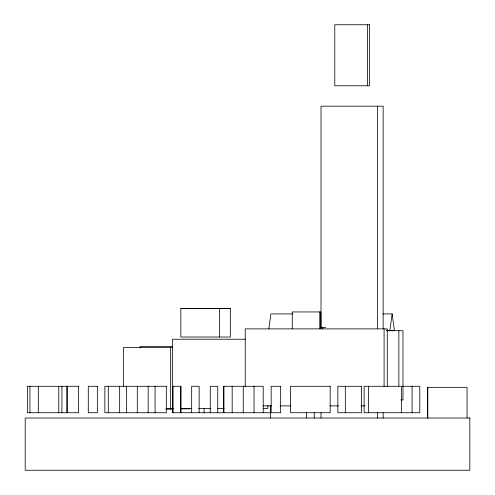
<?xml version="1.0" encoding="UTF-8"?>
<svg xmlns="http://www.w3.org/2000/svg" width="495" height="495" viewBox="0 0 495 495"><rect width="100%" height="100%" fill="white"/><g stroke="black" fill="none" stroke-linecap="round" stroke-linejoin="round"><path stroke-width="0.74" d="M268.847 328.853L270.895 313.91L292.52 313.91M389.887 330.344L392.139 313.91L382.876 313.91M200.129 308.509L230.342 308.534L230.342 337.027L180.836 337.027L180.836 308.534L211.049 308.509M180.836 308.534L230.342 308.534M320.178 327.473L325.753 327.473M386.675 330.344L394.397 330.344L392.139 313.91M386.533 330.716L402.979 330.716L402.979 399.923L400.925 399.923M245.607 339.23L172.483 339.23L172.483 408.369M172.576 346.395L140.122 346.395L140.122 347.942M172.186 347.564L123.348 347.564L123.348 386.706M402.336 386.286L419.785 386.286L419.785 412.731L364.122 412.731L364.122 386.286L401.358 386.286L401.358 412.731M262.981 405.881L271.551 405.881M280.034 405.881L290.837 405.881M330.091 405.881L338.66 405.881M360.948 405.881L364.889 405.881M180.941 408.369L191.757 408.369M198.637 408.369L210.988 408.369M217.868 408.369L224.068 408.369M263.291 408.369L267.913 408.369L267.913 405.294M165.998 408.851L173.343 408.851M180.681 408.851L189.95 408.851M166.079 408.963L172.947 408.963M270.777 412.731L172.557 412.731L172.557 386.286L181.059 386.286L181.059 412.731M467.063 418.021L467.063 387.344L427.569 387.344L427.569 418.021M427.822 387.344L427.822 418.021M412.088 386.286L412.088 412.731M398.877 330.716L398.877 386.081M387.263 386.632L387.263 328.884L245.235 328.884L245.235 386.632M384.089 328.884L384.089 386.632M383.142 328.55L383.142 106.177L321.02 106.177L321.02 327.783M383.142 412.719L383.142 418.12M377.462 106.177L377.462 328.55M377.462 412.719L377.462 418.12M368.373 386.286L368.373 412.731M367.575 24.75L367.575 85.777M345.318 386.286L345.318 412.731M322.746 327.473L322.746 329.002M321.02 412.719L321.02 418.12M320.859 328.816L320.859 311.949L292.26 311.949L292.26 328.816M319.77 311.949L319.77 328.816M314.214 412.675L314.214 418.052M306.411 412.675L306.411 418.052M270.418 405.764L270.418 418.052M263.21 412.731L263.21 386.286L223.703 386.286L223.703 412.731M254.028 386.286L254.028 412.731M243.262 386.286L243.262 412.731M232.174 386.286L232.174 412.731M223.864 386.286L223.864 412.731M219.427 308.534L219.427 337.027M217.744 412.731L217.744 386.286L210.27 386.286L210.27 412.731M204.119 408.196L204.119 412.731M199.145 412.731L199.145 386.286L191.67 386.286L191.67 412.731M180.545 386.286L180.545 412.731M173.071 386.286L173.071 412.731M170.657 347.564L170.657 408.963M155.071 386.286L155.071 412.731M148.154 386.286L148.154 412.731M137.301 386.286L137.301 412.731M126.534 386.286L126.534 412.731M119.654 386.286L119.654 412.731M108.287 386.286L108.287 412.731M67.128 386.286L67.128 412.731M66.974 386.286L66.974 412.731M61.918 386.286L61.918 412.731M58.769 386.286L58.769 412.731M38.294 386.286L38.294 412.731M29.935 386.286L29.935 412.731M369.474 24.75L334.787 24.75L334.787 85.777L369.474 85.777L369.474 24.75M78.464 386.286L27.38 386.286L27.38 412.731L78.464 412.731L78.464 386.286M97.348 386.286L88.289 386.286L88.289 412.731L97.348 412.731L97.348 386.286M166.314 386.286L104.853 386.286L104.853 412.731L166.314 412.731L166.314 386.286M280.659 386.286L271.161 386.286L271.161 412.731L280.659 412.731L280.659 386.286M330.177 386.286L290.515 386.286L290.515 412.731L330.177 412.731L330.177 386.286M361.375 386.286L337.85 386.286L337.85 412.731L361.375 412.731L361.375 386.286M469.811 418.021L25.189 418.021L25.189 470.25L469.811 470.25L469.811 418.021"/></g></svg>
